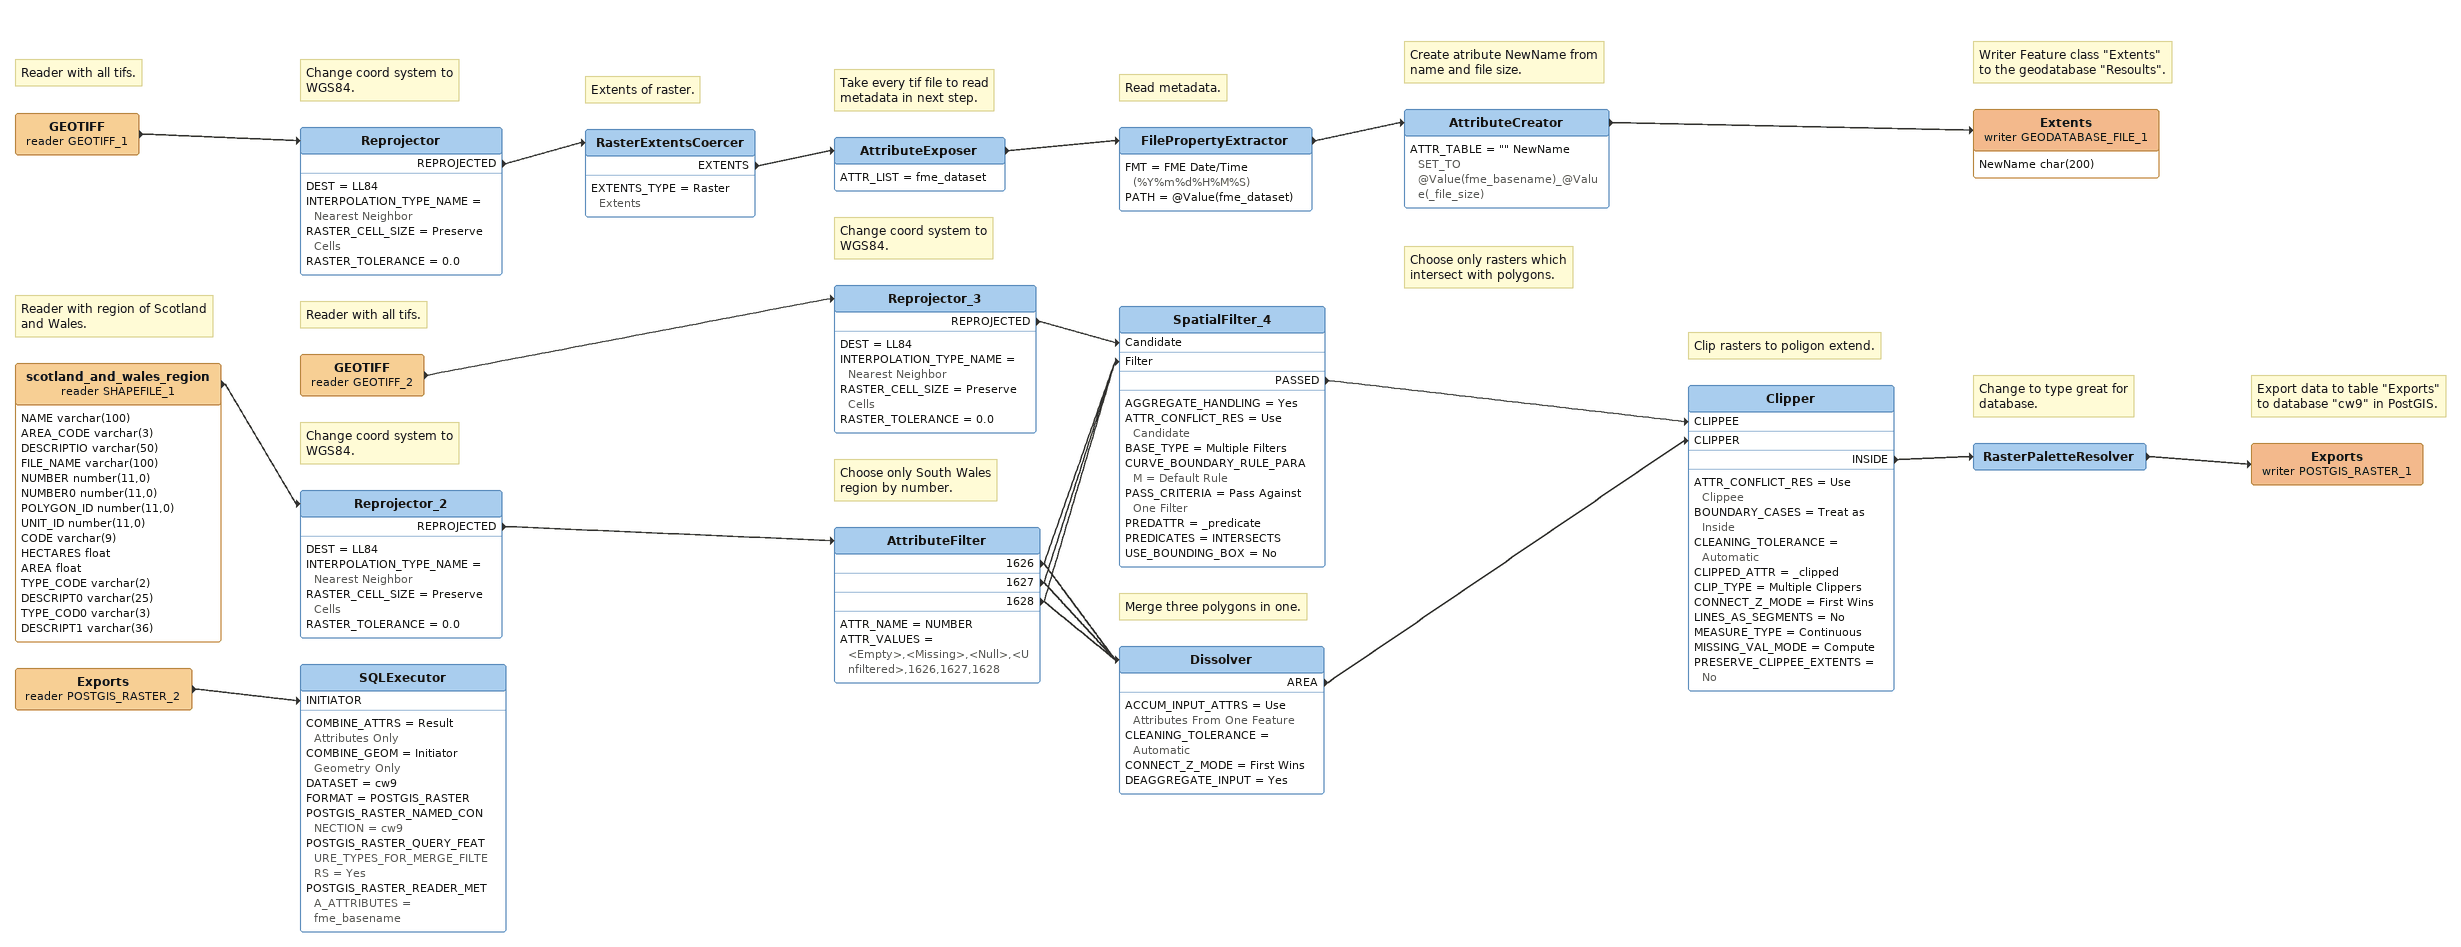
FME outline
Note: Reader with all tifs.
GEOTIFF (reader GEOTIFF_1)
    -> Reprojector
Note: Change coord system to WGS84.
Reprojector
    DEST = LL84
    INTERPOLATION_TYPE_NAME = Nearest Neighbor
    RASTER_CELL_SIZE = Preserve Cells
    RASTER_TOLERANCE = 0.0
    REPROJECTED -> RasterExtentsCoercer
Note: Extents of raster.
RasterExtentsCoercer
    EXTENTS_TYPE = Raster Extents
    EXTENTS -> AttributeExposer
Note: Take every tif file to read metadata in next step.
AttributeExposer
    ATTR_LIST = fme_dataset
    -> FilePropertyExtractor
Note: Read metadata.
FilePropertyExtractor
    FMT = FME Date/Time (%Y%m%d%H%M%S)
    PATH = @Value(fme_dataset)
    -> AttributeCreator
Note: Create atribute NewName from name and file size.
AttributeCreator
    ATTR_TABLE = "" NewName SET_TO @Value(fme_basename)_@Value(_file_size)
    -> Extents (writer GEODATABASE_FILE_1)
Note: Writer Feature class "Extents" to the geodatabase "Resoults".
Extents (writer GEODATABASE_FILE_1)
    attributes: NewName char(200)
Note: Reader with region of Scotland and Wales.
scotland_and_wales_region (reader SHAPEFILE_1)
    attributes: NAME varchar(100), AREA_CODE varchar(3), DESCRIPTIO varchar(50), FILE_NAME varchar(100), NUMBER number(11,0), NUMBER0 number(11,0), POLYGON_ID number(11,0), UNIT_ID number(11,0), CODE varchar(9), HECTARES float, AREA float, TYPE_CODE varchar(2), DESCRIPT0 varchar(25), TYPE_COD0 varchar(3), DESCRIPT1 varchar(36)
    -> Reprojector_2
Note: Change coord system to WGS84.
Reprojector_2
    DEST = LL84
    INTERPOLATION_TYPE_NAME = Nearest Neighbor
    RASTER_CELL_SIZE = Preserve Cells
    RASTER_TOLERANCE = 0.0
    REPROJECTED -> AttributeFilter
Note: Choose only South Wales region by number.
AttributeFilter
    ATTR_NAME = NUMBER
    ATTR_VALUES = <Empty>,<Missing>,<Null>,<Unfiltered>,1626,1627,1628
    1626 -> SpatialFilter_4 [Filter]
    1626 -> Dissolver
    1627 -> SpatialFilter_4 [Filter]
    1627 -> Dissolver
    1628 -> SpatialFilter_4 [Filter]
    1628 -> Dissolver
Note: Merge three polygons in one.
Dissolver
    ACCUM_INPUT_ATTRS = Use Attributes From One Feature
    CLEANING_TOLERANCE = Automatic
    CONNECT_Z_MODE = First Wins
    DEAGGREGATE_INPUT = Yes
    AREA -> Clipper [CLIPPER]
Exports (reader POSTGIS_RASTER_2)
    -> SQLExecutor [INITIATOR]
SQLExecutor
    COMBINE_ATTRS = Result Attributes Only
    COMBINE_GEOM = Initiator Geometry Only
    DATASET = cw9
    FORMAT = POSTGIS_RASTER
    POSTGIS_RASTER_NAMED_CONNECTION = cw9
    POSTGIS_RASTER_QUERY_FEATURE_TYPES_FOR_MERGE_FILTERS = Yes
    POSTGIS_RASTER_READER_META_ATTRIBUTES = fme_basename
Note: Reader with all tifs.
GEOTIFF (reader GEOTIFF_2)
    -> Reprojector_3
Note: Change coord system to WGS84.
Reprojector_3
    DEST = LL84
    INTERPOLATION_TYPE_NAME = Nearest Neighbor
    RASTER_CELL_SIZE = Preserve Cells
    RASTER_TOLERANCE = 0.0
    REPROJECTED -> SpatialFilter_4 [Candidate]
Note: Choose only rasters which intersect with polygons.
SpatialFilter_4
    AGGREGATE_HANDLING = Yes
    ATTR_CONFLICT_RES = Use Candidate
    BASE_TYPE = Multiple Filters
    CURVE_BOUNDARY_RULE_PARAM = Default Rule
    PASS_CRITERIA = Pass Against One Filter
    PREDATTR = _predicate
    PREDICATES = INTERSECTS
    USE_BOUNDING_BOX = No
    PASSED -> Clipper [CLIPPEE]
Note: Clip rasters to poligon extend.
Clipper
    ATTR_CONFLICT_RES = Use Clippee
    BOUNDARY_CASES = Treat as Inside
    CLEANING_TOLERANCE = Automatic
    CLIPPED_ATTR = _clipped
    CLIP_TYPE = Multiple Clippers
    CONNECT_Z_MODE = First Wins
    LINES_AS_SEGMENTS = No
    MEASURE_TYPE = Continuous
    MISSING_VAL_MODE = Compute
    PRESERVE_CLIPPEE_EXTENTS = No
    INSIDE -> RasterPaletteResolver
Note: Change to type great for database.
RasterPaletteResolver
    -> Exports (writer POSTGIS_RASTER_1)
Note: Export data to table "Exports" to database "cw9" in PostGIS.
Exports (writer POSTGIS_RASTER_1)
